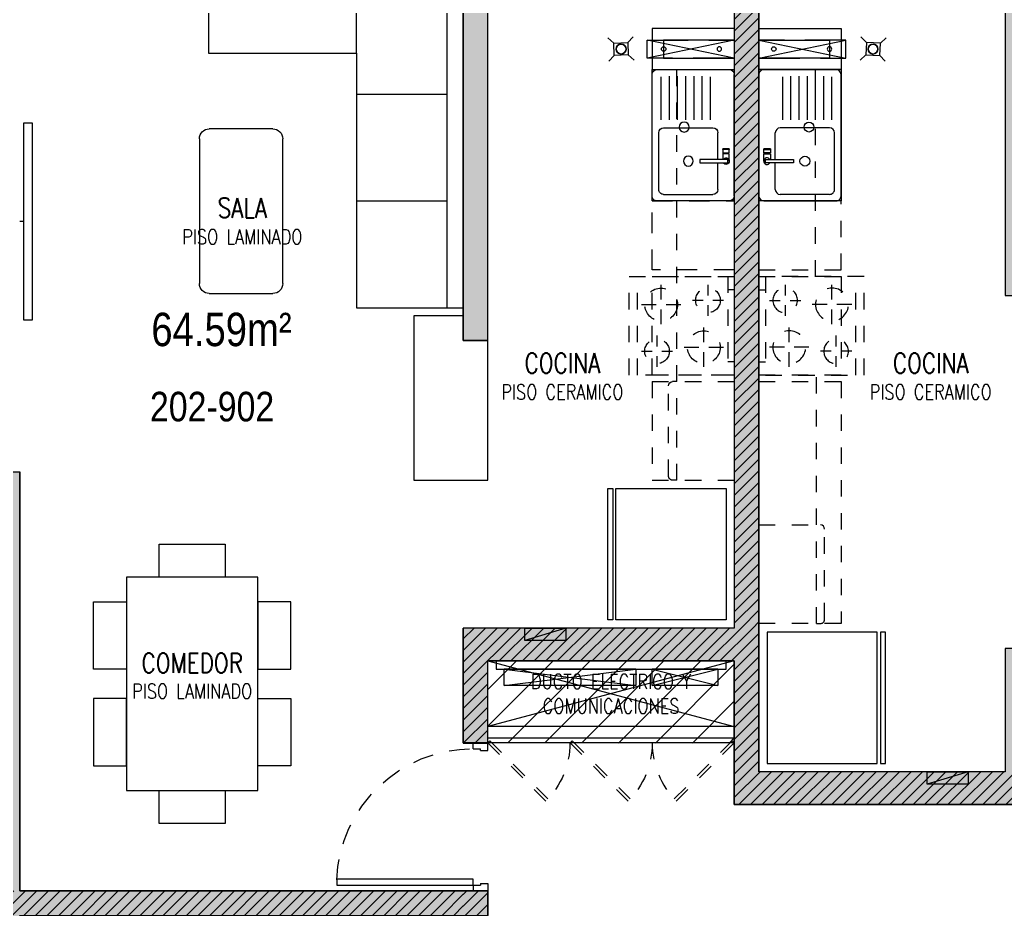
# Model space of a CAD drawing. Header units: millimetres. Extents: x 3738 to 3833, y 1327 to 1657.
# Drawn here: x 3774.47 to 3780.47, y 1463.63 to 1469.04 of the extents above; entities that cross this region are included whole.
import ezdxf
from ezdxf import colors
from ezdxf.entities.mleader import LeaderData, LeaderLine
from ezdxf.enums import TextEntityAlignment as Align
from ezdxf.math import Vec2, Vec3

# ---------------------------------------------------------------- set-up
doc = ezdxf.new("R2010")
doc.units = ezdxf.units.MM
doc.set_wipeout_variables(frame=1)
for name, pattern in [('HIDDEN', [0.375, 0.25, -0.125]), ('HIDDEN2', [0.1875, 0.125, -0.0625]), ('X-REF_DP_Arquitectura$0$HIDDEN', [0.375, 0.25, -0.125])]:
    doc.linetypes.add(name, pattern=pattern)
doc.layers.get('0').update_dxf_attribs({"color": 251, "lineweight": 9})
for name, color, linetype, lineweight in [('01', 251, 'Continuous', 13), ('A-07', 251, 'Continuous', 13), ('A-COCINAS-LAV', 251, 'Continuous', 13), ('A-LINEAS', 251, 'Continuous', 13), ('A-MOBILIARIO', 251, 'Continuous', 13), ('A-MURO BAJO', 251, 'Continuous', 13), ('A-MUROS', 251, 'Continuous', 13), ('A-NUMERACIONDEP', 251, 'Continuous', 13), ('A-PROYECCIONES', 251, 'HIDDEN2', 13), ('A-PUERTAS', 251, 'Continuous', 13), ('A-TEXTO-ACABADO PISO', 251, 'Continuous', 13), ('A-TEXTO-AMBIENTE', 251, 'Continuous', 13), ('A-ÁREA TEXTO', 251, 'Continuous', 13), ('A_20_Estructuras', 251, 'Continuous', 13), ('A_30_DispositivosSanit', 251, 'Continuous', 13), ('A_50_TextoAmbiente', 251, 'Continuous', 13), ('A_50_TextoIndicaciones', 251, 'Continuous', 13), ('A_50_Vigas', 251, 'X-REF_DP_Arquitectura$0$HIDDEN', 13), ('A_60_HatchEstructuras', 251, 'Continuous', 13), ('AREA MODIF', 251, 'Continuous', 13), ('DLP_MURO ALTO', 251, 'Continuous', 13), ('MURO CF 120', 251, 'Continuous', 13), ('MURO CF 60', 251, 'Continuous', 13)]:
    doc.layers.add(name, color=color, linetype=linetype, lineweight=lineweight)
doc.layers.add('A_30_AccesoriosSanit', color=251, linetype='Continuous', lineweight=13, plot=False)
doc.layers.get('A_30_AccesoriosSanit').off()
doc.styles.add('R80', font='ARIALN.TTF', dxfattribs={"height": 2.03})
doc.styles.add('R80-100', font='ARIALN.TTF', dxfattribs={"height": 0.2032})
doc.styles.add('ROMANS', font='romans.shx', dxfattribs={"width": 0.8})
pattern_1 = [(45, (-21.67, -43.67528), (-0.03535534, 0.03535534), [])]

# ---------------------------------------------------------------- blocks, each defined once
blk = doc.blocks.new('EF-P2-P4')
at = {"layer": 'A_60_HatchEstructuras'}
h = blk.add_hatch(color=256, dxfattribs=at)
h.dxf.hatch_style = 1
h.paths.add_polyline_path([(10.8, -5.375), (10.65, -5.375), (10.65, -6.125), (9.15, -6.125), (9.15, -0.06), (9, -0.06), (9, -5.25), (7.35, -5.25), (7.35, -5.95), (7.5, -5.95), (7.5, -5.45), (9, -5.45), (9, -6.325), (10.8, -6.325)])
h.paths.add_polyline_path([(7.5, -0.15), (7.65, -0.15), (7.65, 0), (7.35, 0), (7.35, -3.5), (7.5, -3.5)])
h.paths.add_polyline_path([(10.8, 0), (10.5, 0), (10.5, -0.15), (10.65, -0.15), (10.65, -3.225), (10.8, -3.225)])
h = blk.add_hatch(color=256, dxfattribs=at)
h.dxf.hatch_style = 1
h.paths.add_polyline_path([(-1.15, -7), (1.6, -7), (1.6, -7.6), (1.75, -7.6), (1.75, -7), (4.5, -7), (4.5, -9.55), (4.65, -9.55), (4.65, -7), (7.5001, -7), (7.5001, -6.85), (4.65, -6.85), (4.65, -4.3), (4.5, -4.3), (4.5, -6.85), (1.75, -6.85), (1.75, -6.25), (1.6, -6.25), (1.6, -6.85), (-1.15, -6.85), (-1.15, -2.8), (-1.35, -2.8), (-1.35, -11.05), (-1.15, -11.05)])
h.paths.add_polyline_path([(3.3, -4.45), (3.75, -4.45), (3.75, -4.3), (1.6, -4.3), (1.6, -5.5), (1.7468, -5.5), (1.75, -5.5), (1.75, -4.45), (3.1, -4.45), (3.1, -6.05), (3.3, -6.05)], flags=17)
h.paths.add_polyline_path([(3.3, -7.8), (3.1, -7.8), (3.1, -9.4), (1.75, -9.4), (1.75, -8.35), (1.6, -8.35), (1.6, -9.55), (3.75, -9.55), (3.75, -9.4), (3.3, -9.4)], flags=17)
at = {"elevation": 0}
for points in [[(9, -1.78), (8.47, -1.67)], [(9, -1.67), (8.47, -1.78)], [(9.15, -1.78), (9.68, -1.67)], [(9.15, -1.67), (9.68, -1.78)]]:
    blk.add_lwpolyline(points, dxfattribs=at)
for points in [[(7.5, -5.45), (9, -5.85)], [(9, -5.45), (7.5, -5.85)]]:
    blk.add_lwpolyline(points)
at = {"layer": 'A_20_Estructuras'}
for points in [[(7.5, -0.15), (7.65, -0.15), (7.65, 0), (7.35, 0), (7.35, -3.5), (7.5, -3.5)], [(10.8, 0), (10.5, 0), (10.5, -0.15), (10.65, -0.15), (10.65, -3.225), (10.8, -3.225)], [(10.8, -5.375), (10.65, -5.375), (10.65, -6.125), (9.15, -6.125), (9.15, -0.06), (9, -0.06), (9, -5.25), (7.35, -5.25), (7.35, -5.95), (7.5, -5.95), (7.5, -5.45), (9, -5.45), (9, -6.325), (10.8, -6.325)], [(-1.15, -7), (1.6, -7), (1.6, -7.6), (1.75, -7.6), (1.75, -7), (4.5, -7), (4.5, -9.55), (4.65, -9.55), (4.65, -7), (7.5001, -7), (7.5001, -6.85), (4.65, -6.85), (4.65, -4.3), (4.5, -4.3), (4.5, -6.85), (1.75, -6.85), (1.75, -6.25), (1.6, -6.25), (1.6, -6.85), (-1.15, -6.85), (-1.15, -2.8), (-1.35, -2.8), (-1.35, -11.05), (-1.15, -11.05)]]:
    blk.add_lwpolyline(points, close=True, dxfattribs=at)
at = {"layer": 'A_50_Vigas'}
blk.add_line((9, -5.85, 0), (7.5, -5.85, 0), dxfattribs=at)
at = {"layer": 'A_50_Vigas', "elevation": 0}
for points in [[(9, -1.78), (8.47, -1.78), (8.47, -1.67), (9, -1.67)], [(9.15, -1.78), (9.68, -1.78), (9.68, -1.67), (9.15, -1.67)]]:
    blk.add_lwpolyline(points, dxfattribs=at)
blk = doc.blocks.new('A$C33FC7C8B')
at = {"ltscale": 0.5}
for p, q in [((0, 0, -0.0001), (0, 0.6, -0.0001)), ((0, 0.6, -0.0001), (0.6, 0.6, 0.0001)), ((0.08, 0.64, -0.0001), (0.52, 0.64, 0.0001)), ((0.08, 0.64, -0.0001), (0.08, 0.6, -0.0001)), ((0.52, 0.64, 0.0001), (0.52, 0.6, 0.0001)), ((0.6, 0.6, 0.0001), (0.6, 0, 0.0001)), ((0.145, 0.575, -0.0001), (0.145, 0.51, -0.0001)), ((0.43, 0.485, 0.0001), (0.43, 0.575, 0.0001)), ((0.05, 0.48, -0.0001), (0.115, 0.48, -0.0001)), ((0.175, 0.48, -0.0001), (0.24, 0.48, 0)), ((0.145, 0.45, -0.0001), (0.145, 0.385, -0.0001)), ((0.4, 0.455, 0), (0.31, 0.455, 0)), ((0.43, 0.335, 0.0001), (0.43, 0.425, 0.0001)), ((0.55, 0.455, 0.0001), (0.46, 0.455, 0.0001)), ((0.17, 0.225, -0.0001), (0.17, 0.315, -0.0001)), ((0.455, 0.2, 0.0001), (0.455, 0.265, 0.0001)), ((0.14, 0.195, -0.0001), (0.05, 0.195, -0.0001)), ((0.29, 0.195, 0), (0.2, 0.195, 0)), ((0.17, 0.075, -0.0001), (0.17, 0.165, -0.0001)), ((0.425, 0.17, 0.0001), (0.36, 0.17, 0)), ((0.455, 0.075, 0.0001), (0.455, 0.14, 0.0001)), ((0.55, 0.17, 0.0001), (0.485, 0.17, 0.0001)), ((0.6, 0.05, 0.0001), (0, 0.05, -0.0001)), ((0.6, 0, 0.0001), (0, 0, -0.0001))]:
    blk.add_line(p, q, dxfattribs=at)
for centre, radius in [((0.145, 0.48), 0.075), ((0.43, 0.455), 0.1), ((0.17, 0.195), 0.1), ((0.455, 0.17), 0.075)]:
    blk.add_circle(centre, radius, dxfattribs=at)
blk = doc.blocks.new('*U260')
blk.add_wipeout([(0, 0), (0, -0.0202), (0.17, -0.0202), (0.17, 0)])
blk.add_lwpolyline([(0, 0), (0.17, 0), (0.17, -0.0202), (0, -0.0202)], close=True)
blk = doc.blocks.new('LAV-COC_01')
for p, q in [((-0.07, 0.0421, 0), (-0.07, 0.7821, 0)), ((0.4, 0.8121, 0), (-0.04, 0.8121, 0)), ((0.43, 0.0421, 0), (0.43, 0.7821, 0)), ((0.03, 0.0821, 0), (0.03, 0.4271, 0)), ((0.36, 0.4571, 0), (0.06, 0.4571, 0)), ((0.39, 0.0821, 0), (0.39, 0.4271, 0)), ((-0.04, 0.0121, 0), (0.4, 0.0121, 0)), ((0.36, 0.0521, 0), (0.06, 0.0521, 0))]:
    blk.add_line(p, q)
at = {"color": 7, "extrusion": (-8.98137e-08, -2.25601e-18, 1)}
for p, q in [((0.075, 0.507, 0), (0.075, 0.768, 0)), ((0.125, 0.5071, 0), (0.125, 0.7721, 0)), ((0.175, 0.5071, 0), (0.175, 0.7721, 0))]:
    blk.add_line(p, q, dxfattribs=at)
at = {"color": 7}
for p, q in [((0.225, 0.5071, 0), (0.225, 0.7721, 0)), ((0.275, 0.5071, 0), (0.275, 0.7721, 0)), ((0.325, 0.5071, 0), (0.325, 0.7721, 0)), ((0.375, 0.507, 0), (0.375, 0.768, 0))]:
    blk.add_line(p, q, dxfattribs=at)
at = {"extrusion": (-4.49068e-08, 3.60285e-08, 1), "elevation": 0}
for points in [[(0, 0.3296), (0, 0.3046), (-0.04, 0.3046), (-0.04, 0.3296)], [(0, 0.3296), (-0.04, 0.3296), (-0.04, 0.3246), (0, 0.3246)]]:
    blk.add_lwpolyline(points, close=True, dxfattribs=at)
blk.add_lwpolyline([(-0.04, 0.2546), (-0.04, 0.2996), (0, 0.2996), (0, 0.2646)], dxfattribs=at)
at = {"extrusion": (-4.49068e-08, 3.60285e-08, 1)}
blk.add_arc((-0.02, 0.2546, 0), 0.02, 29.99971, 329.99971, dxfattribs=at)
for centre, start_param, end_param in [((-0.04, 0.7821, 0), -0.785398, 0.785398), ((0.4, 0.7821, 0), -2.356194, -0.785398), ((0.06, 0.4271, 0), -0.785398, 0.785398), ((0.36, 0.4271, 0), -2.356194, -0.785398), ((0.06, 0.0821, 0), 0.785398, 2.356194), ((0.36, 0.0821, 0), 2.356194, 3.926991), ((-0.04, 0.0421, 0), 0.785398, 2.356194), ((0.4, 0.0421, 0), 2.356194, 3.926991)]:
    blk.add_ellipse(centre, major_axis=(-0.0212, 0.0212), ratio=1, start_param=start_param, end_param=end_param)
blk.add_ellipse((0.21, 0.2546, 0), major_axis=(-0.0212, 0.0212), ratio=1)
at = {"layer": '01', "extrusion": (-4.49068e-08, 3.60285e-08, 1), "elevation": 0}
for points in [[(-0.0375, 0.2996), (-0.0375, 0.3046)], [(-0.02, 0.2996), (-0.02, 0.3046)], [(-0.0025, 0.2996), (-0.0025, 0.3046)]]:
    blk.add_lwpolyline(points, dxfattribs=at)
at = {"extrusion": (-4.49068e-08, 3.60285e-08, 1), "rotation": 359.9380941588614}
blk.add_blockref('*U260', (-0.03, 0.2648, 0), dxfattribs=at)
blk = doc.blocks.new('REFRI')
blk.add_wipeout([(0.4, 0), (-0.4, 0), (-0.4, -0.67), (0.4, -0.67)])
blk.add_wipeout([(-0.4, -0.69), (-0.4, -0.72), (0.4, -0.72), (0.4, -0.69)])
for points in [[(-0.4, 0), (-0.4, -0.67), (0.4, -0.67), (0.4, 0)], [(-0.4, -0.69), (-0.4, -0.72), (0.4, -0.72), (0.4, -0.69)]]:
    blk.add_lwpolyline(points, close=True)
blk = doc.blocks.new('Tab.Electrico')
blk.add_hatch(color=256).paths.add_polyline_path([(0.075, 0), (0.075, 0.25), (0, 0)])
for p, q in [((0.075, 0.25), (0, 0)), ((0.075, 0.25), (0, 0.25)), ((0, 0.25), (0, 0)), ((0.075, 0), (0.075, 0.25)), ((0, 0), (0.075, 0))]:
    blk.add_line(p, q)
blk = doc.blocks.new('DPTO 75.2')
blk.add_arc((-1.275, 1.6775, 0), 0.025, 0, 90)
at = {"layer": 'A-MURO BAJO'}
blk.add_line((-1.65, 2.575, 0), (-1.65, 3.255, 0), dxfattribs=at)
at = {"layer": 'A-MUROS'}
for p, q in [((-0.15, 5.875, 0), (-0.15, 3.1, 0)), ((-0.15, 0.2, 0), (-1.65, 0.2, 0)), ((0, 0, 0), (-1.8, 0, 0))]:
    blk.add_line(p, q, dxfattribs=at)
at = {"layer": 'A-PROYECCIONES', "ltscale": 0.5}
for p, q in [((-1.3, 1.1025, 0), (-1.3, 2.615, 0)), ((-1.65, 1.7025, 0), (-1.275, 1.7025, 0)), ((-1.25, 1.1275, 0), (-1.25, 1.6775, 0)), ((-1.3, 1.1025, 0), (-1.275, 1.1025, 0))]:
    blk.add_line(p, q, dxfattribs=at)
at = {"layer": 'A-PROYECCIONES', "ltscale": 0.5, "elevation": 0}
blk.add_lwpolyline([(-1.15, 3.215), (-1.15, 2.615), (-1.65, 2.615), (-1.65, 3.215)], close=True, dxfattribs=at)
blk.add_lwpolyline([(-1.65, 2.575), (-1.15, 2.575), (-1.15, 1.1025), (-1.65, 1.1025)], dxfattribs=at)
at = {"layer": 'A-PROYECCIONES', "ltscale": 0.5}
blk.add_arc((-1.275, 1.1275, 0), 0.025, 270, 0, dxfattribs=at)
at = {"layer": 'DLP_MURO ALTO', "elevation": 0}
blk.add_lwpolyline([(-1.65, 4.655), (-1.22, 4.655), (-1.22, 4.545), (-1.65, 4.545)], dxfattribs=at)
at = {"xscale": -1, "rotation": 270}
blk.add_blockref('Tab.Electrico', (-0.625, 0.125, 0), dxfattribs=at)
at = {"layer": 'A-COCINAS-LAV', "extrusion": (4.49068e-08, -3.60285e-08, 1)}
blk.add_blockref('LAV-COC_01', (-1.58, 3.6628, 0), dxfattribs=at)
at = {"layer": 'A-COCINAS-LAV', "extrusion": (4.49068e-08, 3.60284e-08, 1), "rotation": 90}
blk.add_blockref('REFRI', (-1.6, 0.65, 0), dxfattribs=at)
at = {"layer": 'A-PROYECCIONES', "ltscale": 0.5, "extrusion": (-4.40218e-06, 0.000440452, -1), "zscale": -0.999999999999998, "rotation": 269.9999974828772}
blk.add_blockref('A$C33FC7C8B', (1.01, 3.215, 0.0013), dxfattribs=at)
at = {"layer": 'A-MURO BAJO', "elevation": 0}
blk.add_lwpolyline([(-1.65, 4.475), (-1.15, 4.475), (-1.15, 3.675), (-1.65, 3.675)], close=True, dxfattribs=at)
at = {"layer": 'A-MUROS'}
blk.add_line((-1.65, 6.265, 0), (-1.65, 0.2, 0), dxfattribs=at)
at = {"layer": 'A-PROYECCIONES', "ltscale": 0.5}
blk.add_line((-1.305, 3.215, 0), (-1.305, 4.475, 0), dxfattribs=at)
at = {"layer": 'A-PROYECCIONES', "ltscale": 0.5, "elevation": 0}
blk.add_lwpolyline([(-1.65, 3.255), (-1.15, 3.255), (-1.15, 3.675), (-1.65, 3.675)], close=True, dxfattribs=at)
at = {"layer": 'DLP_MURO ALTO', "elevation": 0}
blk.add_lwpolyline([(-1.65, 4.725), (-1.15, 4.725), (-1.15, 4.475), (-1.65, 4.475)], dxfattribs=at)
blk = doc.blocks.new('MESA CENTRO')
for p, q in [((-0.1937, 0), (0.1937, 0)), ((-0.2537, -0.9421), (-0.2537, -0.06)), ((0.2537, -0.06), (0.2537, -0.9421)), ((0.1937, -1.0021), (-0.1937, -1.0021))]:
    blk.add_line(p, q)
for centre, start, end in [((-0.1937, -0.06), 90, 180), ((0.1937, -0.06), 0, 90), ((-0.1937, -0.9421), 180, 270), ((0.1937, -0.9421), 270, 0)]:
    blk.add_arc(centre, 0.06, start, end)
blk = doc.blocks.new('SOFA SEC')
for p, q in [((0, 0.65), (0.1, 0.65)), ((0.1, 0.65), (0.1, 0.1)), ((0.5, 0.65), (0.1, 0.65)), ((0.75, 0.65), (0.75, 0.1)), ((1.4, 0.65), (1.4, 0.1)), ((0.1, 0.1), (2.05, 0.1))]:
    blk.add_line(p, q)
blk.add_lwpolyline([(0.5, 1.55), (0.5, 0.65), (2.05, 0.65), (2.05, 0), (0, 0), (0, 1.55)], close=True)
blk = doc.blocks.new('A$C67C01FD6')
blk.add_line((0.025, 0), (0, 0))
blk.add_lwpolyline([(0.025, 0.6), (0.075, 0.6), (0.075, -0.6), (0.025, -0.6), (0.025, 0.6)])
blk = doc.blocks.new('*U258')
for p, q in [((0.01, 0.855), (0.01, 0.9)), ((0.1, 0.865), (0.1, 0.9)), ((0.055, 0.855), (0.01, 0.855)), ((0.1, 0.865), (0.055, 0.865)), ((0.055, 0.855), (0.055, 0.865)), ((0.055, 0.045), (0.01, 0.045)), ((0.01, 0.045), (0.01, 0)), ((0.055, 0.045), (0.055, 0.035)), ((0.1, 0.035), (0.055, 0.035)), ((0.1, 0.035), (0.1, 0))]:
    blk.add_line(p, q)
blk.add_lwpolyline([(0.93, 0.07), (0.93, 0.035), (0.1, 0.035), (0.1, 0.07)], close=True)
at = {"color": 7, "linetype": 'HIDDEN2'}
blk.add_arc((0.0995, 0.0339), 0.8311, 2.23015, 89.96723, dxfattribs=at)
blk = doc.blocks.new('A$Cb5611ba7')
for points in [[(0.15, 0.1735), (0.15, -0.0265), (0.56, -0.0265), (0.56, 0.1735)], [(1.15, 0.1735), (1.15, -0.0265), (0.74, -0.0265), (0.74, 0.1735)], [(0, -0.0265), (0, -0.8265), (1.3, -0.8265), (1.3, -0.0265)], [(0, -0.2265), (0, -0.6265), (-0.2, -0.6265), (-0.2, -0.2265)], [(1.5, -0.6265), (1.3, -0.6265), (1.3, -0.2265), (1.5, -0.2265)], [(0.15, -1.0265), (0.15, -0.8265), (0.56, -0.8265), (0.56, -1.0265)], [(1.15, -1.0265), (1.15, -0.8265), (0.74, -0.8265), (0.74, -1.0265)]]:
    blk.add_lwpolyline(points, close=True)
blk = doc.blocks.new('*U270')
at = {"linetype": 'HIDDEN', "ltscale": 0.2}
for p, q in [((0.3534, 0.3534), (0, 0)), ((0.0127, -0.0127), (0.3656, 0.3401)), ((0, 0), (0.0127, -0.0127))]:
    blk.add_line(p, q, dxfattribs=at)
blk.add_arc((0, 0), 0.4995, 0, 45, dxfattribs=at)
blk = doc.blocks.new('DPTO 65')
blk.add_line((-10, 3.25), (-9.975, 3.25))
blk.add_arc((-9.975, 3.225), 0.025, 0, 90)
at = {"layer": 'A-LINEAS'}
for p, q in [((-10.35, 1.55), (-8.85, 1.15)), ((-8.85, 1.55), (-10.35, 1.15))]:
    blk.add_line(p, q, dxfattribs=at)
at = {"layer": 'A-MURO BAJO'}
for p, q in [((-8.7, 3.65), (-8.4, 3.65)), ((-8.4, 3.65), (-8.4, 2.65)), ((-8.85, 2.65), (-8.85, 3.5)), ((-8.4, 2.65), (-8.85, 2.65)), ((-10.35, 1.15), (-8.85, 1.15))]:
    blk.add_line(p, q, dxfattribs=at)
at = {"layer": 'A-MUROS'}
for p, q in [((-8.7, 3.5), (-8.7, 7)), ((-8.85, 3.5), (-8.85, 6.55)), ((-8.85, 3.5), (-8.7, 3.5)), ((-6, 2.7), (-6, 0.15)), ((-10.35, 1.75), (-8.7, 1.75)), ((-8.7, 1.05), (-8.7, 1.75)), ((-10.35, 1.55), (-8.85, 1.55)), ((-10.35, 0.675, 0), (-10.35, 1.55)), ((-8.85, 1.05), (-8.85, 1.55)), ((-8.85, 1.05), (-8.7, 1.05)), ((-6, 0.15), (-8.8501, 0.15)), ((-8.8501, 0.15), (-8.8501, 0))]:
    blk.add_line(p, q, dxfattribs=at)
at = {"layer": 'A-PROYECCIONES', "ltscale": 0.5}
for p, q in [((-9.85, 3.25), (-10.35, 3.25)), ((-9.85, 3.25), (-9.85, 2.65)), ((-9.95, 2.675), (-9.95, 3.225)), ((-10, 2.65), (-9.975, 2.65))]:
    blk.add_line(p, q, dxfattribs=at)
blk.add_lwpolyline([(-10.35, 3.89), (-10.35, 3.29), (-9.85, 3.29), (-9.85, 3.89)], close=True, dxfattribs=at)
blk.add_lwpolyline([(-9.85, 2.65), (-10.35, 2.65)], dxfattribs=at)
blk.add_arc((-9.975, 2.675), 0.025, 270, 0, dxfattribs=at)
at = {"layer": 'A-PUERTAS'}
for p, q in [((-10.35, 1.08), (-8.85, 1.08)), ((-10.35, 1.05), (-8.85, 1.05))]:
    blk.add_line(p, q, dxfattribs=at)
at = {"layer": 'DLP_MURO ALTO'}
for p, q in [((-10.35, 5.4), (-9.85, 5.4)), ((-10.35, 5.33), (-9.92, 5.33)), ((-9.92, 5.33), (-9.92, 5.22)), ((-9.92, 5.22), (-10.35, 5.22))]:
    blk.add_line(p, q, dxfattribs=at)
at = {"rotation": 90}
blk.add_blockref('Tab.Electrico', (-9.075, 1.675), dxfattribs=at)
at = {"layer": 'A-COCINAS-LAV', "extrusion": (4.49068e-08, -3.60285e-08, 1)}
blk.add_blockref('LAV-COC_01', (-10.28, 4.3379, 0), dxfattribs=at)
at = {"layer": 'A-COCINAS-LAV', "extrusion": (4.49068e-08, 3.60284e-08, 1), "rotation": 90}
blk.add_blockref('REFRI', (-10.3, 2.2, 0), dxfattribs=at)
at = {"layer": 'A-MOBILIARIO'}
for name, p, rotation in [('SOFA SEC', (-8.7, 5.75, 0), 269.9995671478981), ('MESA CENTRO', (-7.3473, 4.7891, 0), 359.999977420888), ('*U258', (-8.8601, 0.15), 359.9967044834248)]:
    blk.add_blockref(name, p, dxfattribs=dict(at, rotation=rotation))
at = {"layer": 'A-MOBILIARIO', "xscale": -1}
blk.add_blockref('A$C67C01FD6', (-6, 4.225, 0), dxfattribs=at)
at = {"layer": 'A-MOBILIARIO', "xscale": -1.000000000000002, "rotation": 90}
blk.add_blockref('A$Cb5611ba7', (-7.4765, 2.0601), dxfattribs=at)
at = {"layer": 'A-PROYECCIONES', "ltscale": 0.5, "extrusion": (-4.40218e-06, 0.000440452, -1), "zscale": -0.9999999999999981, "rotation": 269.9999974828772}
blk.add_blockref('A$C33FC7C8B', (9.71, 3.89, 0.0016), dxfattribs=at)
at = {"layer": 'A-PROYECCIONES', "ltscale": 0.25, "xscale": -1, "rotation": 180}
blk.add_blockref('*U270', (-10.35, 1.05), dxfattribs=at)
at = {"layer": 'A-PROYECCIONES', "ltscale": 0.25, "rotation": 180}
for p in [(-9.351, 1.05), (-8.85, 1.05)]:
    blk.add_blockref('*U270', p, dxfattribs=at)
at = {"layer": 'A-MURO BAJO'}
blk.add_lwpolyline([(-9.85, 5.15), (-10.35, 5.15), (-10.35, 4.35), (-9.85, 4.35)], close=True, dxfattribs=at)
at = {"layer": 'A-MUROS'}
blk.add_line((-10.35, 6.94), (-10.35, 1.75), dxfattribs=at)
at = {"layer": 'A-PROYECCIONES', "ltscale": 0.5}
blk.add_line((-10, 2.65), (-10, 5.15), dxfattribs=at)
at = {"layer": 'A-PROYECCIONES'}
blk.add_lwpolyline([(-9.85, 4.35), (-10.35, 4.35), (-10.35, 3.93), (-9.85, 3.93)], close=True, dxfattribs=at)
at = {"layer": 'DLP_MURO ALTO'}
for p, q in [((-9.85, 5.4), (-9.85, 5.15)), ((-9.85, 5.15), (-10.35, 5.15))]:
    blk.add_line(p, q, dxfattribs=at)
blk = doc.blocks.new('TC_PT')
blk.add_blockref('DPTO 75.2', (12.15, 4.725, 0))
at = {"xscale": -1}
blk.add_blockref('DPTO 65', (0, 4.05), dxfattribs=at)
at = {"rotation": 180}
blk.add_blockref('DPTO 65', (0, 4.2), dxfattribs=at)
blk = doc.blocks.new('XREF_TORREC$0$BANDEJA')
at = {"color": 8}
for points in [[(8.9, 5.6), (8.9, 5.55), (10.3, 5.55), (10.3, 5.6), (8.9, 5.6)], [(8.95, 5.45), (8.95, 5.55), (9.75, 5.55), (9.75, 5.45), (8.95, 5.45), (9.75, 5.55), (8.95, 5.55), (9.75, 5.45)], [(9.85, 5.45), (9.85, 5.55), (10.25, 5.55), (10.25, 5.45), (9.85, 5.45), (10.25, 5.55), (9.85, 5.55), (10.25, 5.45)]]:
    blk.add_lwpolyline(points, dxfattribs=at)
blk = doc.blocks.new('TEXTO AMBIENTES PT')
at = {"layer": 'A-TEXTO-ACABADO PISO', "char_height": 0.09, "attachment_point": 2, "style": 'ROMANS'}
for s, width, insert in [('PISO LAMINADO', 1.034523, (6.0052, -2.8233, 0)), ('PISO CERAMICO', 1.20225, (7.9538, -3.768)), ('PISO CERAMICO', 1.20225, (10.1962, -3.768)), ('PISO LAMINADO', 1.20225, (5.7, -5.5899))]:
    blk.add_mtext_dynamic_manual_height_columns(s, width=width, gutter_width=12.5, heights=[0], dxfattribs=dict(at, insert=insert))
at = {"layer": 'A-TEXTO-AMBIENTE', "style": 'ROMANS', "width": 0.8}
for s, p in [('SALA', (6.0051, -2.752, 0)), ('COCINA', (7.9538, -3.6974, 0)), ('COCINA', (10.1962, -3.6974, 0)), ('COMEDOR', (5.7001, -5.5233))]:
    blk.add_text(s, height=0.12, dxfattribs=at).set_placement(p, align=Align.CENTER)
blk = doc.blocks.new('_Dot')
at = {"color": 0, "linetype": 'ByBlock', "lineweight": -2}
blk.add_line((-0.5, 0), (-1, 0), dxfattribs=at)
at = {"color": 0, "linetype": 'ByBlock', "const_width": 0.5}
blk.add_lwpolyline([(-0.25, 0, 1), (0.25, 0, 1)], format="xyb", close=True, dxfattribs=at)
blk = doc.blocks.new('TEXTO DUCTOS PT')
at = {"layer": 'A_50_TextoIndicaciones', "insert": (8.25, -5.65), "char_height": 0.09, "width": 1.075244, "attachment_point": 5, "style": 'ROMANS'}
blk.add_mtext('\\pxsm1,qc,t16;DUCTO ELECTRICO Y COMUNICACIONES', dxfattribs=at)
blk = doc.blocks.new('SUBE')
at = {"layer": 'A_30_DispositivosSanit', "color": 2}
blk.add_circle((0, 0), 18.7, dxfattribs=at)
blk = doc.blocks.new('A$Ce4faf536')
at = {"layer": 'A_30_AccesoriosSanit'}
for p, xscale, yscale, zscale, rotation in [((-0.4194, 0.1), 0.0007258342835344187, 0.0007258342835344187, 0.0007258342835344187, 269.9999891411235), ((-0.0806, 0.1), -0.0007258342835348668, 0.0007258342835348668, 0.0007258342835348667, 89.99998914112356)]:
    blk.add_blockref('SUBE', p, dxfattribs=dict(at, xscale=xscale, yscale=yscale, zscale=zscale, rotation=rotation))
blk = doc.blocks.new('trampa')
at = {"layer": 'A_30_DispositivosSanit'}
blk.add_circle((0.0015, 0.0015), 0.0303, dxfattribs=at)
blk = doc.blocks.new('0-sumidero')
for p, q in [((-0.0421, 0.0382), (-0.0763, 0.0724)), ((0.0435, 0.0382), (0.0777, 0.0724)), ((0.0435, 0.0382), (-0.0421, 0.0382)), ((-0.0421, 0.0382), (-0.0421, -0.0369)), ((0.0435, -0.0369), (0.0435, 0.0382)), ((-0.0421, -0.0369), (-0.0763, -0.0711)), ((-0.0421, -0.0369), (0.0435, -0.0369)), ((0.0435, -0.0369), (0.0777, -0.0711))]:
    blk.add_line(p, q)
blk.add_circle((0, 0), 0.0303)
blk = doc.blocks.new('sum')
at = {"layer": 'A_30_DispositivosSanit', "rotation": 45.00000007321594}
blk.add_blockref('0-sumidero', (0, 0), dxfattribs=at)
blk = doc.blocks.new('is-des-tf_28.02.2025')
at = {"layer": 'A_30_DispositivosSanit'}
for name, p, xscale, rotation in [('sum', (-34.3886, -16.275, 0), -0.9999999999999998, 47.28054675822261), ('trampa', (-32.8553, -16.2772, 0), -1, 314.9999999999998)]:
    blk.add_blockref(name, p, dxfattribs=dict(at, xscale=xscale, rotation=rotation))
for name, p, rotation in [('sum', (-32.8553, -16.275, 0), 312.7190349507721), ('trampa', (-34.3886, -16.2772, 0), 44.99958170899482)]:
    blk.add_blockref(name, p, dxfattribs=dict(at, rotation=rotation))
at = {"layer": 'A_30_DispositivosSanit', "color": 1, "ltscale": 0.015}
blk.add_blockref('A$Ce4faf536', (-33.7102, -16.375, 0), dxfattribs=at)
at = {"layer": 'A_30_DispositivosSanit', "color": 1, "ltscale": 0.015, "xscale": -1}
blk.add_blockref('A$Ce4faf536', (-33.5399, -16.375, 0), dxfattribs=at)
at = {"layer": 'A_30_DispositivosSanit', "lineweight": 25, "xscale": -1, "rotation": 44.99999935133056}
blk.add_blockref('trampa', (-34.0028, -16.75, 0), dxfattribs=at)
at = {"layer": 'A_30_DispositivosSanit', "lineweight": 25, "rotation": 315.0000006486694}
blk.add_blockref('trampa', (-33.2472, -16.75, 0), dxfattribs=at)
blk = doc.blocks.new('TORRE F HATCH CORTAFUEGO')
at = {"layer": 'AREA MODIF'}
h = blk.add_hatch(dxfattribs=at)
h.set_pattern_fill('ANSI31', color=140, scale=0.05, style=0)
h.set_pattern_definition([(45, (-48.7, -22.14995), (-0.1122532, 0.1122532), [])])
h.paths.add_polyline_path([(-39.85, -16.6), (-38.35, -16.6), (-38.3501, -17.1001), (-39.8499, -17.1)])
at = {"layer": 'MURO CF 60'}
h = blk.add_hatch(dxfattribs=at)
h.set_pattern_fill('_USER', color=256, scale=0.05, angle=45, pattern_type=0)
h.set_pattern_definition(pattern_1)
edge = h.paths.add_edge_path()
edge.add_line((-9, -16.4), (-9.15, -16.4))
edge.add_line((-9.15, -16.4), (-9.15, -11.2101))
edge.add_line((-9.15, -11.2101), (-9, -11.2101))
edge.add_line((-9, -11.2101), (-9, -16.4))
edge = h.paths.add_edge_path()
edge.add_line((-9, -19.75), (-9.15, -19.75))
edge.add_line((-9.15, -19.75), (-9.15, -24.94))
edge.add_line((-9.15, -24.94), (-9, -24.94))
edge.add_line((-9, -24.94), (-9, -19.75))
edge = h.paths.add_edge_path()
edge.add_line((-38.35, -16.4), (-38.35, -11.2101))
edge.add_line((-38.35, -11.2101), (-38.2, -11.2101))
edge.add_line((-38.2, -11.2101), (-38.2, -16.4))
edge.add_line((-38.2, -16.4), (-38.35, -16.4))
edge = h.paths.add_edge_path()
edge.add_line((-38.35, -19.75), (-38.2, -19.75))
edge.add_line((-38.2, -19.75), (-38.2, -24.94))
edge.add_line((-38.2, -24.94), (-38.35, -24.94))
edge.add_line((-38.35, -24.94), (-38.35, -19.75))
h = blk.add_hatch(dxfattribs=at)
h.set_pattern_fill('_USER', color=256, scale=0.05, angle=45, pattern_type=0)
h.set_pattern_definition(pattern_1)
h.paths.add_polyline_path([(-38.2, -16.4), (-40, -16.4), (-40, -17.1), (-39.8497, -17.1), (-39.85, -16.6), (-38.35, -16.6), (-38.35, -17.475), (-36.55, -17.475), (-36.55, -17.275), (-36.6885, -17.275), (-36.7, -17.275), (-38.2, -17.275)])
h = blk.add_hatch(dxfattribs=at)
h.set_pattern_fill('_USER', color=256, scale=0.05, angle=45, pattern_type=0)
h.set_pattern_definition(pattern_1)
h.paths.add_polyline_path([(-11.7, -17.325), (-18.4, -17.325), (-18.4, -17.475), (-11.7, -17.475)])
h.paths.add_polyline_path([(-7.5001, -18.0001), (-7.35, -18.0001), (-7.35, -18.15), (-7.5001, -18.15)])
h.paths.add_polyline_path([(-39.8499, -18.15), (-40.0005, -18.15), (-40.0005, -18), (-39.8499, -18)])
h = blk.add_hatch(dxfattribs=at)
h.set_pattern_fill('_USER', color=256, scale=0.05, angle=45, pattern_type=0)
h.set_pattern_definition(pattern_1)
h.paths.add_polyline_path([(-40, -18), (-48.7, -17.9999), (-48.7, -18.15), (-40, -18.15)])
blk = doc.blocks.new('areas-TE')
at = {"layer": 'A-ÁREA TEXTO', "color": 1, "insert": (7.7457, -28.3305), "char_height": 0.2032, "width": 2.294455, "attachment_point": 3, "style": 'R80-100'}
blk.add_mtext('\\pxql;64.59m²', dxfattribs=at)
at = {"layer": 'A-NUMERACIONDEP'}
ml = blk.add_multileader_mtext('Standard', dxfattribs=at)
ml.set_content('202-902', color=256, style='R80')
ml.set_leader_properties(color=256)
ml.set_arrow_properties(name='DOT')
ml.build(insert=Vec2(0, 0))
ml.multileader.update_dxf_attribs({"leader_type": 0, "has_text_frame": 1, "text_left_attachment_type": 2, "text_right_attachment_type": 2, "dogleg_length": 0.36, "arrow_head_size": 0.06, "scale": 0.06})
ctx = ml.context
ctx.base_point, ctx.scale, ctx.char_height, ctx.arrow_head_size, ctx.landing_gap_size, ctx.plane_origin = Vec3(5.3912, -28.9038), 0.06, 0.18, 0.06, 0.06, Vec3(4.4881, -28.9082)
ctx.left_attachment, ctx.right_attachment, ctx.text_align_type = 2, 2, 1
notes = []
notes.append((ctx, [(0, (1, 1, 0), (6.3429, -28.9038), (-1, 0), 0.0917, [(0, [(6.6294, -28.5549)], 0, [])])]))
ctx.mtext.insert, ctx.mtext.width, ctx.mtext.alignment, ctx.mtext.flow_direction = Vec3(5.8212, -28.8119), 0.461923, 2, 5
for ctx, leaders in notes:
    for number, flags, end, landing, length, lines in leaders:
        leader = LeaderData()
        leader.index, (leader.has_last_leader_line, leader.has_dogleg_vector, leader.attachment_direction) = number, flags
        leader.last_leader_point, leader.dogleg_vector, leader.dogleg_length = Vec3(end), Vec3(landing), length
        for number, points, colour, breaks in lines:
            line = LeaderLine()
            line.index, line.vertices, line.color, line.breaks = number, Vec3.list(points), colors.encode_raw_color(colour), breaks
            leader.lines.append(line)
        ctx.leaders.append(leader)

msp = doc.modelspace()

# ---------------------------------------------------------------- block references
msp.add_blockref('EF-P2-P4', (3769.8221, 1470.5876))

# ---------------------------------------------------------------- next in the draw order: block references
msp.add_blockref('TC_PT', (3768.4721, 1459.5379))

# ---------------------------------------------------------------- next in the draw order: block references
for name, p in [('areas-TE', (3769.8221, 1495.5879)), ('XREF_TORREC$0$BANDEJA', (3768.4721, 1459.5379))]:
    msp.add_blockref(name, p)
at = {"layer": 'A-07'}
msp.add_blockref('is-des-tf_28.02.2025', (3812.5221, 1485.1379), dxfattribs=at)
at = {"layer": 'A_50_TextoAmbiente'}
msp.add_blockref('TEXTO AMBIENTES PT', (3769.8221, 1470.5879), dxfattribs=at)
at = {"layer": 'A_50_TextoIndicaciones'}
msp.add_blockref('TEXTO DUCTOS PT', (3769.8221, 1470.5879), dxfattribs=at)
at = {"layer": 'MURO CF 120', "color": 251}
msp.add_blockref('TORRE F HATCH CORTAFUEGO', (3817.1721, 1481.7379), dxfattribs=at)

doc.saveas('drawing.dxf')
